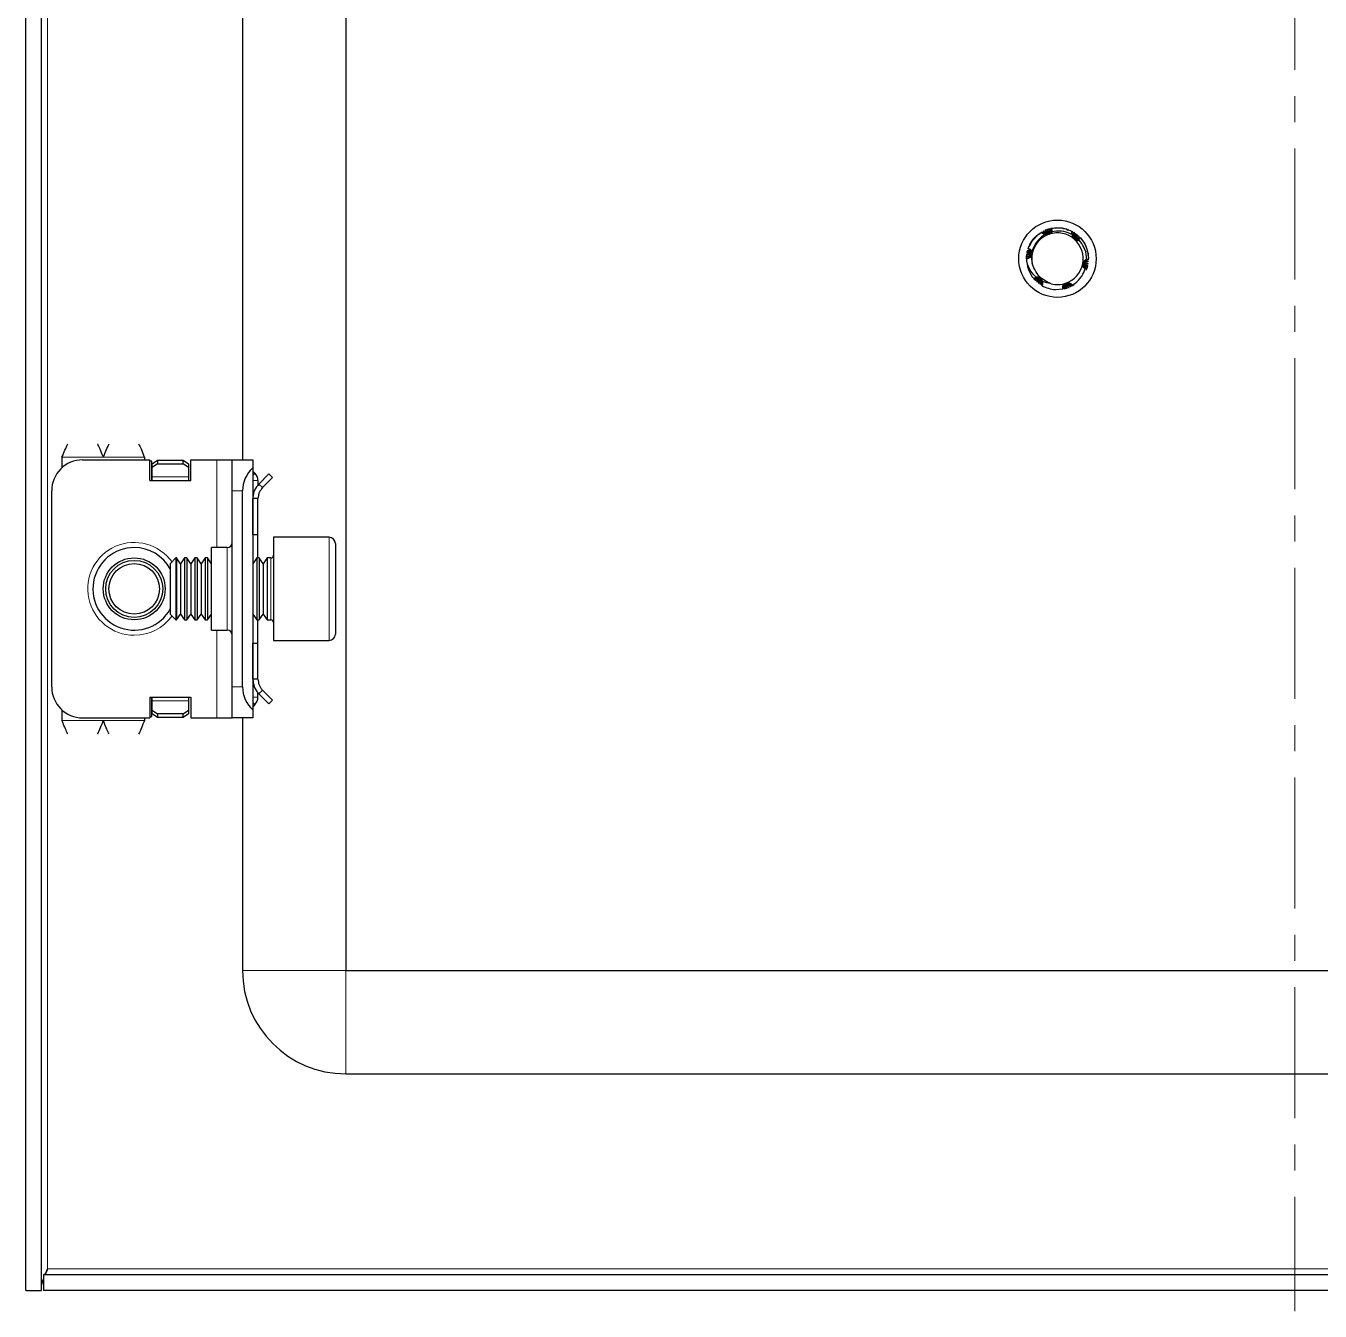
# Model space of a CAD drawing. Header units: millimetres. Extents: x 254 to 1192, y -979 to 1409.
# Drawn here: x 945.9 to 1071.4, y -869 to -744.4 of the extents above; entities that cross this region are included whole.
import ezdxf

# ---------------------------------------------------------------- set-up
doc = ezdxf.new("R2010")
doc.units = ezdxf.units.MM
doc.linetypes.add('CENTERX2', pattern=[20.32, 12.7, -2.54, 2.54, -2.54])
doc.layers.add('FORMAT', color=7, linetype='Continuous')

msp = doc.modelspace()

# ---------------------------------------------------------------- linework, layer by layer
at = {"color": 7, "linetype": 'Continuous', "lineweight": 25}
for p, q in [((945.93, -866.95), (945.93, 1294.05)), ((947.43, -866.95), (947.43, 1294.05)), ((976.93, 1263.05), (976.93, -835.95)), ((966.93, -111.45), (966.93, -786.45)), ((1045.33, -764.01), (1045.29, -764.02)), ((1046.47, -764), (1046.43, -763.99)), ((1046.65, -764.04), (1046.61, -764.03)), ((1043.66, -764.99), (1043.83, -764.86)), ((1043.69, -765.02), (1043.81, -764.83)), ((1046.83, -764.09), (1046.78, -764.08)), ((1046.83, -764.14), (1047.04, -764.17)), ((1047.01, -764.15), (1046.96, -764.13)), ((1047.36, -764.32), (1047.32, -764.29)), ((1047.36, -764.32), (1047.36, -764.42)), ((1047.36, -764.32), (1047.5, -764.43)), ((1047.54, -764.42), (1047.5, -764.39)), ((1047.71, -764.54), (1047.67, -764.51)), ((1047.71, -764.54), (1047.92, -764.72)), ((1047.87, -764.66), (1047.83, -764.63)), ((1048.02, -764.8), (1047.99, -764.77)), ((1048.16, -764.94), (1048.13, -764.91)), ((1042.94, -766.75), (1043, -766.44)), ((1042.96, -766.55), (1042.95, -766.6)), ((1042.99, -766.35), (1042.98, -766.39)), ((1043.04, -766.15), (1043.03, -766.2)), ((1043.09, -765.97), (1043.08, -766.01)), ((1043.15, -765.83), (1043.25, -765.65)), ((1043.16, -765.84), (1043.26, -765.65)), ((1048.74, -765.91), (1048.74, -765.9)), ((1048.8, -766.09), (1048.79, -766.05)), ((1048.85, -766.27), (1048.84, -766.22)), ((1048.89, -766.45), (1048.88, -766.41)), ((1042.94, -766.75), (1042.93, -766.8)), ((1042.93, -766.95), (1042.93, -766.95)), ((1043.64, -767.82), (1043.47, -767.41)), ((1048.85, -767.66), (1048.77, -767.89)), ((1048.79, -767.84), (1048.81, -767.8)), ((1048.85, -767.66), (1048.86, -767.61)), ((1048.89, -767.46), (1048.9, -767.41)), ((1048.93, -766.84), (1048.9, -767.08)), ((1048.91, -766.64), (1048.91, -766.6)), ((1048.92, -767.25), (1048.92, -767.2)), ((1048.93, -766.84), (1048.93, -766.79)), ((1048.93, -767.04), (1048.93, -766.99)), ((1043.77, -769.03), (1043.65, -768.9)), ((1043.66, -768.91), (1043.67, -768.93)), ((1043.77, -769.03), (1043.8, -769.07)), ((1043.91, -769.17), (1043.95, -769.2)), ((1044.07, -769.3), (1044.11, -769.33)), ((1044.24, -769.43), (1044.28, -769.45)), ((1045.73, -769.94), (1046.48, -769.88)), ((1046.62, -769.87), (1046.67, -769.86)), ((1046.81, -769.82), (1046.86, -769.8)), ((1047, -769.75), (1047.05, -769.73)), ((1047.38, -769.58), (1047.15, -769.66)), ((1047.19, -769.67), (1047.24, -769.65)), ((1047.55, -769.47), (1047.35, -769.59)), ((1047.37, -769.51), (1047.42, -769.55)), ((1047.38, -769.58), (1047.42, -769.55)), ((949.43, -786.2), (949.43, -787.22)), ((951.43, -786.45), (957.93, -786.45)), ((957.43, -786.2), (957.43, -786.45)), ((957.93, -788.45), (957.93, -786.45)), ((958.13, -786.57), (957.93, -786.57)), ((958.13, -788.45), (958.13, -786.57)), ((958.18, -786.83), (958.68, -786.48)), ((958.68, -786.48), (958.68, -786.83)), ((958.68, -786.48), (961.18, -786.48)), ((961.18, -786.83), (961.18, -786.48)), ((961.18, -786.48), (961.68, -786.83)), ((961.93, -788.45), (961.93, -786.45)), ((961.93, -786.45), (964.43, -786.45)), ((964.43, -786.45), (965.93, -786.45)), ((965.93, -786.45), (967.93, -786.45)), ((965.93, -789.45), (965.93, -786.45)), ((967.93, -786.45), (967.93, -787.22)), ((958.68, -786.83), (958.18, -787.18)), ((958.18, -787.18), (958.18, -786.83)), ((958.18, -788.1), (958.18, -787.18)), ((958.68, -786.83), (961.18, -786.83)), ((961.68, -787.18), (961.18, -786.83)), ((961.68, -786.83), (961.68, -787.18)), ((961.68, -787.18), (961.68, -788.1)), ((967.93, -787.22), (967.93, -810.69)), ((967.93, -787.54), (968.14, -787.74)), ((968.52, -788.79), (969.49, -787.81)), ((969.49, -787.81), (969.84, -788.17)), ((957.93, -788.45), (961.93, -788.45)), ((958.18, -788.45), (958.18, -788.1)), ((961.68, -788.1), (961.68, -788.45)), ((968.43, -788.45), (968.43, -788.91)), ((968.87, -789.14), (968.52, -788.79)), ((968.87, -789.14), (969.84, -788.17)), ((948.43, -808.45), (948.43, -789.45)), ((965.93, -808.45), (965.93, -789.45)), ((966.93, -808.45), (966.93, -789.45)), ((968.43, -790.2), (967.93, -790.2)), ((967.93, -793.7), (967.93, -790.2)), ((968.43, -793.7), (968.43, -790.2)), ((968.43, -793.7), (967.93, -793.7)), ((968.43, -795.95), (968.43, -793.7)), ((975.33, -793.95), (969.93, -793.95)), ((969.93, -793.95), (969.93, -803.95)), ((965.43, -794.95), (963.93, -794.95)), ((963.93, -802.95), (963.93, -794.95)), ((975.93, -794.55), (975.93, -803.35)), ((960.48, -795.95), (959.93, -796.51)), ((959.93, -796.51), (959.93, -801.4)), ((960.54, -795.95), (960.48, -795.95)), ((960.48, -795.95), (960.48, -801.95)), ((960.93, -796.51), (960.54, -795.95)), ((960.54, -795.95), (960.54, -801.48)), ((961.32, -795.95), (960.93, -796.51)), ((960.93, -796.51), (960.93, -801.01)), ((961.54, -795.95), (961.32, -795.95)), ((961.32, -795.95), (961.32, -801.48)), ((961.93, -796.51), (961.54, -795.95)), ((961.54, -795.95), (961.54, -801.48)), ((962.32, -795.95), (961.93, -796.51)), ((961.93, -796.51), (961.93, -801.01)), ((962.54, -795.95), (962.32, -795.95)), ((962.32, -795.95), (962.32, -801.48)), ((962.93, -796.51), (962.54, -795.95)), ((962.54, -795.95), (962.54, -801.48)), ((963.32, -795.95), (962.93, -796.51)), ((962.93, -796.51), (962.93, -801.01)), ((963.54, -795.95), (963.32, -795.95)), ((963.32, -795.95), (963.32, -801.48)), ((963.93, -796.51), (963.54, -795.95)), ((963.54, -795.95), (963.54, -801.48)), ((968.32, -795.95), (967.93, -796.51)), ((968.54, -795.95), (968.32, -795.95)), ((968.32, -795.95), (968.32, -801.48)), ((968.93, -796.51), (968.54, -795.95)), ((968.54, -795.95), (968.54, -801.48)), ((969.32, -795.95), (968.93, -796.51)), ((968.93, -796.51), (968.93, -801.01)), ((969.68, -795.95), (969.32, -795.95)), ((969.32, -795.95), (969.32, -801.48)), ((959.93, -801.4), (960.48, -801.95)), ((960.54, -801.95), (960.93, -801.4)), ((960.54, -801.48), (960.54, -801.95)), ((960.93, -801.01), (960.93, -801.4)), ((960.93, -801.4), (961.32, -801.95)), ((961.32, -801.48), (961.32, -801.95)), ((961.54, -801.95), (961.93, -801.4)), ((961.54, -801.48), (961.54, -801.95)), ((961.93, -801.01), (961.93, -801.4)), ((961.93, -801.4), (962.32, -801.95)), ((962.32, -801.48), (962.32, -801.95)), ((962.54, -801.95), (962.93, -801.4)), ((962.54, -801.48), (962.54, -801.95)), ((962.93, -801.01), (962.93, -801.4)), ((962.93, -801.4), (963.32, -801.95)), ((963.32, -801.48), (963.32, -801.95)), ((963.54, -801.95), (963.93, -801.4)), ((963.54, -801.48), (963.54, -801.95)), ((967.93, -801.4), (968.32, -801.95)), ((968.32, -801.48), (968.32, -801.95)), ((968.54, -801.95), (968.93, -801.4)), ((968.54, -801.48), (968.54, -801.95)), ((968.93, -801.01), (968.93, -801.4)), ((968.93, -801.4), (969.32, -801.95)), ((969.32, -801.48), (969.32, -801.95)), ((960.48, -801.95), (960.54, -801.95)), ((961.32, -801.95), (961.54, -801.95)), ((962.32, -801.95), (962.54, -801.95)), ((963.32, -801.95), (963.54, -801.95)), ((968.32, -801.95), (968.54, -801.95)), ((968.43, -804.2), (968.43, -801.95)), ((969.32, -801.95), (969.68, -801.95)), ((963.93, -802.95), (965.43, -802.95)), ((969.93, -803.95), (975.33, -803.95)), ((967.93, -804.2), (968.43, -804.2)), ((967.93, -807.7), (967.93, -804.2)), ((968.43, -807.7), (968.43, -804.2)), ((968.43, -807.7), (967.93, -807.7)), ((965.93, -811.45), (965.93, -808.45)), ((968.43, -809.45), (968.43, -809.06)), ((968.87, -808.76), (968.52, -809.12)), ((968.52, -809.12), (969.49, -810.09)), ((968.87, -808.76), (969.84, -809.74)), ((957.93, -809.45), (957.93, -811.45)), ((957.93, -809.45), (961.93, -809.45)), ((958.13, -811.33), (958.13, -809.45)), ((958.18, -809.8), (958.18, -809.45)), ((958.18, -810.72), (958.18, -809.8)), ((961.68, -809.45), (961.68, -809.8)), ((961.68, -809.8), (961.68, -810.72)), ((961.93, -809.45), (961.93, -811.45)), ((968.14, -810.16), (967.93, -810.37)), ((969.49, -810.09), (969.84, -809.74)), ((949.43, -810.69), (949.43, -811.7)), ((951.43, -811.45), (957.93, -811.45)), ((957.43, -811.45), (957.43, -811.7)), ((957.93, -811.33), (958.13, -811.33)), ((958.18, -810.72), (958.68, -811.07)), ((958.18, -811.07), (958.18, -810.72)), ((958.68, -811.43), (958.18, -811.07)), ((961.18, -811.07), (958.68, -811.07)), ((958.68, -811.07), (958.68, -811.43)), ((961.18, -811.43), (958.68, -811.43)), ((961.18, -811.07), (961.68, -810.72)), ((961.18, -811.43), (961.18, -811.07)), ((961.68, -811.07), (961.18, -811.43)), ((961.68, -810.72), (961.68, -811.07)), ((961.93, -811.45), (964.43, -811.45)), ((964.43, -811.45), (965.93, -811.45)), ((967.93, -811.45), (965.93, -811.45)), ((966.93, -811.45), (966.93, -835.95)), ((967.93, -810.69), (967.93, -811.45)), ((976.93, -835.95), (1160.93, -835.95)), ((976.93, -845.95), (1160.93, -845.95)), ((947.63, -865.45), (947.63, -866.95)), ((1190.23, -865.45), (947.63, -865.45)), ((947.79, -865.45), (948.03, -864.85)), ((945.93, -866.95), (947.43, -866.95)), ((1190.23, -866.95), (947.63, -866.95))]:
    msp.add_line(p, q, dxfattribs=at)
at = {"color": 8, "linetype": 'Continuous', "lineweight": 18}
for p, q in [((948.03, -864.85), (948.03, 1291.95)), ((949.43, -786.2), (953.43, -786.2)), ((953.43, -786.2), (957.43, -786.2)), ((964.43, -794.95), (964.43, -786.45)), ((967.93, -787.95), (968.14, -787.74)), ((961.68, -788.1), (958.18, -788.1)), ((967.93, -788.45), (968.43, -788.45)), ((966.93, -789.45), (965.93, -789.45)), ((975.33, -803.95), (975.33, -793.95)), ((965.43, -802.95), (965.43, -794.95)), ((969.68, -797.33), (969.68, -795.95)), ((969.68, -801.95), (969.68, -797.33)), ((964.43, -811.45), (964.43, -802.95)), ((965.93, -808.45), (966.93, -808.45)), ((958.18, -809.8), (961.68, -809.8)), ((967.93, -809.45), (968.43, -809.45)), ((967.93, -809.95), (968.14, -810.16)), ((949.43, -811.7), (953.43, -811.7)), ((957.43, -811.7), (953.43, -811.7)), ((976.93, -835.95), (966.93, -835.95)), ((976.93, -835.95), (976.93, -845.95)), ((1189.83, -864.85), (948.03, -864.85))]:
    msp.add_line(p, q, dxfattribs=at)
at = {"color": 7, "linetype": 'Continuous', "lineweight": 25}
for centre, radius in [((1045.93, -766.95), 3.75), ((956.43, -798.95), 3), ((956.43, -798.95), 2.76), ((956.43, -798.95), 2.45)]:
    msp.add_circle(centre, radius, dxfattribs=at)
for centre, radius, start, end in [((1045.93, -766.95), 2.5, 108.5944, 168.5944), ((1045.93, -766.95), 2.5, 48.5944, 108.5944), ((1045.93, -766.95), 2.5, 348.5944, 48.5944), ((1045.93, -766.95), 2.5, 168.5944, 190.5165), ((1045.93, -766.95), 3, 180, 220.7437), ((1045.93, -766.95), 2.5, 288.5944, 348.5944), ((1045.93, -766.95), 3, 239.9286, 266.2193), ((1045.93, -766.95), 2.5, 255.8881, 288.5944), ((951.43, -789.45), 3, 90, 180), ((969.93, -789.45), 3, 131.8103, 180), ((967.43, -788.45), 1, 0, 45), ((975.33, -794.55), 0.6, 0, 90), ((956.43, -798.95), 4, 90, 331.045), ((956.43, -798.95), 4, 28.955, 90), ((965.43, -794.45), 0.5, 270, 0), ((969.68, -795.7), 0.25, 270, 0), ((969.68, -802.2), 0.25, 360, 90), ((965.43, -803.45), 0.5, 0, 90), ((975.33, -803.35), 0.6, 270, 360), ((951.43, -808.45), 3, 180, 270), ((969.93, -808.45), 3, 180, 228.1897), ((967.43, -809.45), 1, 315, 360), ((976.93, -835.95), 10, 180, 270)]:
    msp.add_arc(centre, radius, start, end, dxfattribs=at)
at = {"color": 8, "linetype": 'Continuous', "lineweight": 18}
for start, end in [(35.4622, 270), (270, 324.5378)]:
    msp.add_arc((956.43, -798.95), 4.5, start, end, dxfattribs=at)
at = {"color": 7, "linetype": 'Continuous', "lineweight": 25}
for points, knots in [([(1045.22, -764.51), (1045.22, -764.51), (1045.25, -764.47), (1045.29, -764.39), (1045.31, -764.27), (1045.32, -764.18), (1045.31, -764.1), (1045.29, -764.05), (1045.29, -764.02)], [0, 0, 0, 0, 0.001313, 0.309582, 0.493731, 0.677835, 0.837663, 1, 1, 1, 1]), ([(1045.33, -764.01), (1045.34, -764.04), (1045.37, -764.09), (1045.38, -764.18), (1045.38, -764.26), (1045.37, -764.33), (1045.34, -764.42), (1045.29, -764.48), (1045.26, -764.52)], [0, 0, 0, 0, 0.162579, 0.32416, 0.478216, 0.623372, 0.759205, 1, 1, 1, 1]), ([(1045.29, -764.03), (1045.31, -764.02), (1045.43, -763.98), (1045.56, -763.97), (1045.66, -763.96)], [0, 0, 0, 0, 0.169871, 1, 1, 1, 1]), ([(1045.33, -764.01), (1045.36, -764.01), (1045.68, -763.94), (1046.32, -763.93), (1046.98, -764.12), (1047.31, -764.29), (1047.38, -764.32)], [0, 0, 0, 0, 0.044285, 0.46488, 0.894202, 1, 1, 1, 1]), ([(1045.76, -763.98), (1045.83, -763.97), (1046, -763.94), (1046.17, -763.96), (1046.27, -763.97)], [0, 0, 0, 0, 0.399625, 1, 1, 1, 1]), ([(1046.45, -764.01), (1046.49, -764.02), (1046.64, -764.02), (1046.77, -764.07), (1046.86, -764.1)], [0, 0, 0, 0, 0.3173854, 1, 1, 1, 1]), ([(1043.09, -765.97), (1043.3, -765.55), (1043.62, -764.9), (1044.21, -764.5), (1044.41, -764.37)], [0, 0, 0, 0, 0.657042, 1, 1, 1, 1]), ([(1043.3, -765.56), (1043.33, -765.49), (1043.41, -765.28), (1043.57, -765.12), (1043.68, -765.02)], [0, 0, 0, 0, 0.333789, 1, 1, 1, 1]), ([(1043.38, -765.43), (1043.4, -765.38), (1043.5, -765.08), (1043.75, -764.87), (1043.95, -764.7)], [0, 0, 0, 0, 0.171865, 1, 1, 1, 1]), ([(1044.77, -764.59), (1044.71, -764.63), (1044.38, -764.81), (1043.89, -765.28), (1043.58, -765.86), (1043.49, -766.2), (1043.48, -766.26)], [0, 0, 0, 0, 0.104785, 0.513079, 0.918136, 1, 1, 1, 1]), ([(1043.66, -764.99), (1043.66, -764.99), (1043.64, -765.01), (1043.63, -765.03), (1043.62, -765.04)], [0, 0, 0, 0, 0.296796, 1, 1, 1, 1]), ([(1043.79, -764.85), (1043.78, -764.86), (1043.77, -764.87), (1043.76, -764.88), (1043.76, -764.88)], [0, 0, 0, 0, 0.4842322, 1, 1, 1, 1]), ([(1043.92, -764.72), (1043.92, -764.73), (1043.91, -764.74), (1043.9, -764.75), (1043.89, -764.75)], [0, 0, 0, 0, 0.485158, 1, 1, 1, 1]), ([(1044.07, -764.6), (1044.06, -764.6), (1044.05, -764.61), (1044.04, -764.62), (1044.03, -764.63)], [0, 0, 0, 0, 0.484546, 1, 1, 1, 1]), ([(1044.22, -764.48), (1044.22, -764.49), (1044.2, -764.5), (1044.19, -764.51), (1044.19, -764.51)], [0, 0, 0, 0, 0.482687, 1, 1, 1, 1]), ([(1044.22, -764.48), (1044.24, -764.48), (1044.28, -764.44), (1044.34, -764.42), (1044.38, -764.4)], [0, 0, 0, 0, 0.230751, 1, 1, 1, 1]), ([(1044.39, -764.37), (1044.39, -764.38), (1044.37, -764.39), (1044.36, -764.4), (1044.35, -764.4)], [0, 0, 0, 0, 0.480194, 1, 1, 1, 1]), ([(1044.39, -764.37), (1044.42, -764.39), (1044.48, -764.43), (1044.56, -764.5), (1044.59, -764.55), (1044.61, -764.57)], [0, 0, 0, 0, 0.362858, 0.693435, 1, 1, 1, 1]), ([(1044.75, -764.64), (1044.74, -764.63), (1044.7, -764.62), (1044.63, -764.59), (1044.56, -764.54), (1044.47, -764.47), (1044.43, -764.41), (1044.41, -764.37)], [0, 0, 0, 0, 0.084477, 0.253367, 0.470159, 0.686909, 1, 1, 1, 1]), ([(1044.57, -764.28), (1044.57, -764.28), (1044.55, -764.29), (1044.54, -764.29), (1044.53, -764.3)], [0, 0, 0, 0, 0.477867, 1, 1, 1, 1]), ([(1044.69, -764.58), (1044.68, -764.56), (1044.67, -764.51), (1044.64, -764.44), (1044.59, -764.36), (1044.55, -764.32), (1044.53, -764.3)], [0, 0, 0, 0, 0.1541827, 0.4625673, 0.7280914, 1, 1, 1, 1]), ([(1044.57, -764.28), (1044.6, -764.3), (1044.66, -764.34), (1044.72, -764.41), (1044.77, -764.49), (1044.8, -764.55), (1044.8, -764.59), (1044.8, -764.6)], [0, 0, 0, 0, 0.260762, 0.494805, 0.723794, 0.94279, 1, 1, 1, 1]), ([(1044.76, -764.19), (1044.75, -764.19), (1044.74, -764.2), (1044.72, -764.2), (1044.71, -764.21)], [0, 0, 0, 0, 0.4764859, 1, 1, 1, 1]), ([(1044.85, -764.6), (1044.85, -764.59), (1044.86, -764.53), (1044.84, -764.45), (1044.81, -764.36), (1044.77, -764.28), (1044.73, -764.23), (1044.71, -764.21)], [0, 0, 0, 0, 0.114393, 0.350182, 0.585971, 0.790611, 1, 1, 1, 1]), ([(1044.76, -764.19), (1044.78, -764.18), (1044.84, -764.15), (1044.91, -764.14), (1044.95, -764.13)], [0, 0, 0, 0, 0.3010252, 1, 1, 1, 1]), ([(1044.76, -764.19), (1044.79, -764.21), (1044.84, -764.26), (1044.9, -764.34), (1044.94, -764.42), (1044.95, -764.5), (1044.96, -764.57), (1044.95, -764.6), (1044.95, -764.61)], [0, 0, 0, 0, 0.218347, 0.41099, 0.598711, 0.777744, 0.945667, 1, 1, 1, 1]), ([(1045.13, -764.58), (1045.12, -764.59), (1045.07, -764.6), (1044.99, -764.61), (1044.9, -764.61), (1044.82, -764.6), (1044.78, -764.59), (1044.77, -764.59)], [0, 0, 0, 0, 0.099011, 0.388276, 0.61301, 0.895384, 1, 1, 1, 1]), ([(1044.95, -764.11), (1044.95, -764.12), (1044.93, -764.12), (1044.91, -764.13), (1044.91, -764.13)], [0, 0, 0, 0, 0.4765794, 1, 1, 1, 1]), ([(1044.98, -764.61), (1044.98, -764.61), (1045, -764.57), (1045, -764.5), (1045.01, -764.4), (1044.99, -764.3), (1044.96, -764.21), (1044.92, -764.16), (1044.91, -764.13)], [0, 0, 0, 0, 0.019058, 0.219488, 0.419831, 0.620151, 0.807785, 1, 1, 1, 1]), ([(1044.95, -764.11), (1044.98, -764.14), (1045.02, -764.19), (1045.07, -764.28), (1045.09, -764.36), (1045.1, -764.44), (1045.1, -764.51), (1045.09, -764.55), (1045.08, -764.57)], [0, 0, 0, 0, 0.213002, 0.396975, 0.575181, 0.744364, 0.902779, 1, 1, 1, 1]), ([(1045.15, -764.06), (1045.14, -764.06), (1045.12, -764.06), (1045.11, -764.07), (1045.1, -764.07)], [0, 0, 0, 0, 0.4789775, 1, 1, 1, 1]), ([(1045.11, -764.57), (1045.12, -764.54), (1045.14, -764.49), (1045.16, -764.4), (1045.16, -764.31), (1045.15, -764.2), (1045.12, -764.12), (1045.1, -764.07)], [0, 0, 0, 0, 0.147065, 0.321231, 0.495346, 0.669443, 1, 1, 1, 1]), ([(1045.4, -764.35), (1045.39, -764.36), (1045.37, -764.41), (1045.31, -764.49), (1045.22, -764.55), (1045.16, -764.57), (1045.13, -764.58)], [0, 0, 0, 0, 0.153621, 0.528305, 0.811762, 1, 1, 1, 1]), ([(1045.15, -764.06), (1045.17, -764.09), (1045.2, -764.14), (1045.23, -764.23), (1045.24, -764.31), (1045.24, -764.39), (1045.22, -764.47), (1045.2, -764.52), (1045.18, -764.56), (1045.17, -764.57)], [0, 0, 0, 0, 0.195461, 0.359649, 0.517607, 0.666788, 0.806268, 0.936243, 1, 1, 1, 1]), ([(1045.25, -764.52), (1045.28, -764.5), (1045.33, -764.46), (1045.37, -764.4), (1045.39, -764.36), (1045.4, -764.35)], [0, 0, 0, 0, 0.41332, 0.833507, 1, 1, 1, 1]), ([(1047.38, -764.63), (1047.31, -764.6), (1046.98, -764.42), (1046.32, -764.24), (1045.69, -764.28), (1045.4, -764.35), (1045.4, -764.35)], [0, 0, 0, 0, 0.102158, 0.551599, 0.99962, 1, 1, 1, 1]), ([(1047.3, -764.61), (1047.3, -764.6), (1047.3, -764.57), (1047.3, -764.5), (1047.33, -764.41), (1047.36, -764.35), (1047.38, -764.32)], [0, 0, 0, 0, 0.058255, 0.305509, 0.64716, 1, 1, 1, 1]), ([(1047.38, -764.63), (1047.4, -764.61), (1047.44, -764.56), (1047.48, -764.48), (1047.49, -764.42), (1047.5, -764.39)], [0, 0, 0, 0, 0.351509, 0.671861, 1, 1, 1, 1]), ([(1047.58, -765.08), (1047.57, -765.07), (1047.54, -765.03), (1047.49, -764.97), (1047.44, -764.89), (1047.4, -764.8), (1047.38, -764.71), (1047.38, -764.66), (1047.38, -764.63)], [0, 0, 0, 0, 0.066273, 0.267344, 0.423096, 0.618734, 0.814089, 1, 1, 1, 1]), ([(1047.54, -764.42), (1047.54, -764.46), (1047.53, -764.52), (1047.5, -764.62), (1047.46, -764.7), (1047.42, -764.75), (1047.4, -764.77), (1047.4, -764.77)], [0, 0, 0, 0, 0.275174, 0.5228455, 0.7652252, 0.9970202, 1, 1, 1, 1]), ([(1047.41, -764.82), (1047.42, -764.81), (1047.47, -764.79), (1047.53, -764.74), (1047.59, -764.67), (1047.64, -764.59), (1047.66, -764.53), (1047.67, -764.51)], [0, 0, 0, 0, 0.0849649, 0.3293377, 0.5737157, 0.7844106, 1, 1, 1, 1]), ([(1047.71, -764.54), (1047.7, -764.57), (1047.69, -764.64), (1047.65, -764.73), (1047.6, -764.81), (1047.54, -764.86), (1047.49, -764.9), (1047.46, -764.91), (1047.46, -764.92)], [0, 0, 0, 0, 0.222831, 0.420099, 0.612409, 0.79585, 0.967895, 1, 1, 1, 1]), ([(1047.47, -764.94), (1047.47, -764.94), (1047.51, -764.94), (1047.57, -764.91), (1047.66, -764.85), (1047.73, -764.79), (1047.79, -764.72), (1047.82, -764.66), (1047.83, -764.63)], [0, 0, 0, 0, 0.002693, 0.20821, 0.413641, 0.619057, 0.807274, 1, 1, 1, 1]), ([(1047.87, -764.66), (1047.86, -764.7), (1047.84, -764.76), (1047.79, -764.85), (1047.74, -764.91), (1047.67, -764.96), (1047.61, -765), (1047.57, -765), (1047.56, -765.01)], [0, 0, 0, 0, 0.219212, 0.409339, 0.593597, 0.768568, 0.932394, 1, 1, 1, 1]), ([(1047.57, -765.03), (1047.61, -765.02), (1047.67, -765.01), (1047.76, -764.97), (1047.85, -764.92), (1047.93, -764.85), (1047.97, -764.8), (1047.99, -764.77)], [0, 0, 0, 0, 0.190996, 0.383798, 0.576553, 0.78528, 1, 1, 1, 1]), ([(1048.03, -765.16), (1048.03, -765.16), (1048, -765.17), (1047.95, -765.19), (1047.86, -765.2), (1047.75, -765.18), (1047.65, -765.13), (1047.6, -765.09), (1047.58, -765.08)], [0, 0, 0, 0, 0.045866, 0.230744, 0.387461, 0.658246, 0.861978, 1, 1, 1, 1]), ([(1048.02, -764.8), (1048.01, -764.83), (1047.98, -764.89), (1047.92, -764.97), (1047.85, -765.02), (1047.78, -765.06), (1047.71, -765.09), (1047.67, -765.09), (1047.64, -765.09)], [0, 0, 0, 0, 0.211659, 0.390361, 0.562352, 0.724819, 0.876696, 1, 1, 1, 1]), ([(1047.66, -765.11), (1047.67, -765.11), (1047.74, -765.11), (1047.84, -765.09), (1047.95, -765.05), (1048.04, -764.99), (1048.09, -764.94), (1048.13, -764.91)], [0, 0, 0, 0, 0.046579, 0.362688, 0.551736, 0.740753, 1, 1, 1, 1]), ([(1047.67, -765.14), (1047.7, -765.15), (1047.76, -765.17), (1047.85, -765.18), (1047.94, -765.18), (1048, -765.16), (1048.03, -765.16)], [0, 0, 0, 0, 0.251795, 0.502165, 0.752314, 1, 1, 1, 1]), ([(1048.16, -764.94), (1048.14, -764.96), (1048.11, -765.01), (1048.04, -765.07), (1047.97, -765.12), (1047.9, -765.14), (1047.83, -765.16), (1047.76, -765.16), (1047.72, -765.15), (1047.71, -765.15)], [0, 0, 0, 0, 0.169226, 0.337427, 0.497935, 0.649179, 0.790582, 0.922688, 1, 1, 1, 1]), ([(1048.77, -766.99), (1048.76, -766.92), (1048.75, -766.52), (1048.57, -765.85), (1048.2, -765.38), (1048.03, -765.16)], [0, 0, 0, 0, 0.108003, 0.585763, 1, 1, 1, 1]), ([(1048.16, -764.94), (1048.28, -765.09), (1048.56, -765.44), (1048.85, -766.1), (1048.9, -766.61), (1048.93, -766.86)], [0, 0, 0, 0, 0.274163, 0.639603, 1, 1, 1, 1]), ([(1048.24, -765.07), (1048.28, -765.11), (1048.42, -765.24), (1048.51, -765.42), (1048.58, -765.54)], [0, 0, 0, 0, 0.288707, 1, 1, 1, 1]), ([(1042.96, -766.55), (1042.99, -766.54), (1043.06, -766.52), (1043.15, -766.51), (1043.24, -766.52), (1043.32, -766.54), (1043.39, -766.57), (1043.42, -766.6), (1043.43, -766.61)], [0, 0, 0, 0, 0.214065, 0.402363, 0.585629, 0.760234, 0.923894, 1, 1, 1, 1]), ([(1043.45, -766.6), (1043.44, -766.59), (1043.41, -766.55), (1043.35, -766.5), (1043.26, -766.45), (1043.17, -766.41), (1043.08, -766.39), (1043.01, -766.39), (1042.98, -766.39)], [0, 0, 0, 0, 0.069872, 0.258455, 0.446951, 0.635422, 0.81547, 1, 1, 1, 1]), ([(1042.99, -766.35), (1043, -766.29), (1043.01, -766.21), (1043.05, -766.14), (1043.06, -766.12)], [0, 0, 0, 0, 0.657988, 1, 1, 1, 1]), ([(1042.99, -766.35), (1043.03, -766.34), (1043.09, -766.33), (1043.19, -766.33), (1043.27, -766.35), (1043.35, -766.39), (1043.41, -766.43), (1043.44, -766.47), (1043.45, -766.48)], [0, 0, 0, 0, 0.208898, 0.388587, 0.562428, 0.727295, 0.881578, 1, 1, 1, 1]), ([(1043.46, -766.45), (1043.44, -766.43), (1043.41, -766.39), (1043.35, -766.33), (1043.28, -766.28), (1043.2, -766.24), (1043.11, -766.21), (1043.06, -766.2), (1043.03, -766.2)], [0, 0, 0, 0, 0.137266, 0.30795, 0.478578, 0.649185, 0.822833, 1, 1, 1, 1]), ([(1043.04, -766.15), (1043.07, -766.15), (1043.13, -766.15), (1043.22, -766.16), (1043.3, -766.19), (1043.36, -766.24), (1043.42, -766.29), (1043.46, -766.34), (1043.48, -766.38), (1043.49, -766.4)], [0, 0, 0, 0, 0.165667, 0.330522, 0.488809, 0.638525, 0.778629, 0.909213, 1, 1, 1, 1]), ([(1043.46, -766.31), (1043.45, -766.3), (1043.43, -766.26), (1043.38, -766.19), (1043.31, -766.12), (1043.23, -766.07), (1043.16, -766.03), (1043.11, -766.02), (1043.08, -766.01)], [0, 0, 0, 0, 0.076151, 0.276704, 0.47712, 0.677473, 0.837574, 1, 1, 1, 1]), ([(1043.09, -765.97), (1043.12, -765.97), (1043.18, -765.98), (1043.26, -766.01), (1043.33, -766.05), (1043.39, -766.11), (1043.43, -766.17), (1043.46, -766.23), (1043.49, -766.28), (1043.49, -766.32), (1043.49, -766.33)], [0, 0, 0, 0, 0.1540267, 0.3070949, 0.4528616, 0.5901228, 0.718565, 0.8388555, 0.9524699, 1, 1, 1, 1]), ([(1043.17, -765.84), (1043.18, -765.78), (1043.21, -765.65), (1043.28, -765.54), (1043.31, -765.48)], [0, 0, 0, 0, 0.4624819, 1, 1, 1, 1]), ([(1043.48, -766.46), (1043.48, -766.47), (1043.47, -766.51), (1043.45, -766.57), (1043.43, -766.61), (1043.42, -766.62)], [0, 0, 0, 0, 0.157682, 0.80304, 1, 1, 1, 1]), ([(1043.48, -766.26), (1043.49, -766.3), (1043.49, -766.36), (1043.48, -766.43), (1043.48, -766.46)], [0, 0, 0, 0, 0.544473, 1, 1, 1, 1]), ([(1048.62, -765.65), (1048.64, -765.68), (1048.73, -765.82), (1048.77, -765.98), (1048.81, -766.11)], [0, 0, 0, 0, 0.192577, 1, 1, 1, 1]), ([(1048.82, -766.21), (1048.84, -766.25), (1048.9, -766.4), (1048.91, -766.56), (1048.92, -766.68)], [0, 0, 0, 0, 0.28291, 1, 1, 1, 1]), ([(1043.42, -766.66), (1043.41, -766.68), (1043.4, -766.71), (1043.36, -766.76), (1043.3, -766.81), (1043.24, -766.86), (1043.16, -766.91), (1043.08, -766.93), (1043, -766.95), (1042.95, -766.95), (1042.93, -766.95)], [0, 0, 0, 0, 0.060221, 0.18113, 0.301988, 0.42281, 0.589437, 0.75603, 0.87711, 1, 1, 1, 1]), ([(1042.93, -766.96), (1042.93, -766.91), (1042.93, -766.83), (1042.94, -766.76), (1042.95, -766.73)], [0, 0, 0, 0, 0.659859, 1, 1, 1, 1]), ([(1043.29, -766.82), (1043.26, -766.81), (1043.2, -766.79), (1043.11, -766.78), (1043.02, -766.78), (1042.96, -766.8), (1042.93, -766.8)], [0, 0, 0, 0, 0.237597, 0.516729, 0.755527, 1, 1, 1, 1]), ([(1042.93, -766.96), (1042.96, -766.94), (1043.02, -766.91), (1043.12, -766.88), (1043.18, -766.88), (1043.2, -766.88)], [0, 0, 0, 0, 0.371226, 0.708872, 1, 1, 1, 1]), ([(1043.86, -768.73), (1043.84, -768.71), (1043.59, -768.49), (1043.24, -768.03), (1043, -767.42), (1042.95, -767.07), (1042.93, -766.95)], [0, 0, 0, 0, 0.050685, 0.485619, 0.826643, 1, 1, 1, 1]), ([(1042.94, -766.75), (1042.97, -766.74), (1043.03, -766.71), (1043.13, -766.69), (1043.22, -766.69), (1043.3, -766.71), (1043.35, -766.73), (1043.37, -766.74)], [0, 0, 0, 0, 0.235039, 0.445532, 0.651268, 0.847853, 1, 1, 1, 1]), ([(1043.39, -766.71), (1043.37, -766.69), (1043.32, -766.65), (1043.23, -766.61), (1043.13, -766.59), (1043.04, -766.58), (1042.98, -766.59), (1042.95, -766.6)], [0, 0, 0, 0, 0.189173, 0.404697, 0.62022, 0.807935, 1, 1, 1, 1]), ([(1043.42, -766.62), (1043.41, -766.73), (1043.4, -766.99), (1043.44, -767.25), (1043.47, -767.41)], [0, 0, 0, 0, 0.408521, 1, 1, 1, 1]), ([(1048.36, -767.52), (1048.37, -767.55), (1048.38, -767.61), (1048.42, -767.7), (1048.47, -767.77), (1048.53, -767.84), (1048.58, -767.89), (1048.62, -767.91), (1048.63, -767.92)], [0, 0, 0, 0, 0.182737, 0.363423, 0.543947, 0.724373, 0.904747, 1, 1, 1, 1]), ([(1048.63, -767.92), (1048.63, -767.92), (1048.6, -767.91), (1048.54, -767.88), (1048.48, -767.83), (1048.44, -767.78), (1048.4, -767.7), (1048.37, -767.6), (1048.37, -767.5), (1048.38, -767.45), (1048.38, -767.45)], [0, 0, 0, 0, 0.022761, 0.192243, 0.346896, 0.477535, 0.588677, 0.783334, 0.968624, 1, 1, 1, 1]), ([(1048.79, -767.84), (1048.76, -767.84), (1048.71, -767.84), (1048.62, -767.82), (1048.55, -767.78), (1048.48, -767.73), (1048.43, -767.68), (1048.4, -767.61), (1048.37, -767.57), (1048.37, -767.54), (1048.37, -767.54)], [0, 0, 0, 0, 0.159812, 0.318711, 0.470648, 0.614013, 0.748131, 0.873387, 0.991083, 1, 1, 1, 1]), ([(1048.38, -767.45), (1048.39, -767.42), (1048.41, -767.34), (1048.46, -767.24), (1048.53, -767.15), (1048.6, -767.09), (1048.67, -767.04), (1048.72, -767.01), (1048.76, -766.99), (1048.77, -766.99)], [0, 0, 0, 0, 0.125166, 0.336769, 0.488675, 0.640371, 0.791962, 0.943503, 1, 1, 1, 1]), ([(1048.85, -767.66), (1048.81, -767.66), (1048.74, -767.67), (1048.65, -767.65), (1048.57, -767.63), (1048.5, -767.59), (1048.44, -767.54), (1048.41, -767.5), (1048.39, -767.48)], [0, 0, 0, 0, 0.207037, 0.38272, 0.55212, 0.712365, 0.86221, 1, 1, 1, 1]), ([(1048.39, -767.49), (1048.4, -767.51), (1048.42, -767.55), (1048.48, -767.62), (1048.55, -767.69), (1048.63, -767.74), (1048.72, -767.78), (1048.78, -767.79), (1048.81, -767.8)], [0, 0, 0, 0, 0.112687, 0.266978, 0.464332, 0.661607, 0.829157, 1, 1, 1, 1]), ([(1048.89, -767.46), (1048.85, -767.47), (1048.79, -767.48), (1048.69, -767.48), (1048.6, -767.47), (1048.52, -767.44), (1048.46, -767.4), (1048.42, -767.37), (1048.41, -767.35)], [0, 0, 0, 0, 0.205811, 0.38496, 0.558827, 0.724121, 0.878934, 1, 1, 1, 1]), ([(1048.42, -767.4), (1048.45, -767.42), (1048.49, -767.47), (1048.57, -767.53), (1048.66, -767.57), (1048.75, -767.6), (1048.82, -767.61), (1048.86, -767.61)], [0, 0, 0, 0, 0.183111, 0.381533, 0.579913, 0.787111, 1, 1, 1, 1]), ([(1048.45, -767.27), (1048.48, -767.29), (1048.53, -767.33), (1048.62, -767.37), (1048.71, -767.4), (1048.8, -767.42), (1048.86, -767.41), (1048.9, -767.41)], [0, 0, 0, 0, 0.19243, 0.403622, 0.614801, 0.805152, 1, 1, 1, 1]), ([(1048.92, -767.25), (1048.88, -767.26), (1048.82, -767.29), (1048.72, -767.3), (1048.63, -767.3), (1048.55, -767.28), (1048.49, -767.26), (1048.47, -767.24), (1048.47, -767.24)], [0, 0, 0, 0, 0.2279084, 0.430276, 0.6277069, 0.8161337, 0.9928401, 1, 1, 1, 1]), ([(1048.53, -767.15), (1048.54, -767.15), (1048.58, -767.18), (1048.65, -767.2), (1048.74, -767.22), (1048.83, -767.22), (1048.89, -767.21), (1048.92, -767.2)], [0, 0, 0, 0, 0.050156, 0.304513, 0.55888, 0.776903, 1, 1, 1, 1]), ([(1048.93, -767.04), (1048.9, -767.06), (1048.83, -767.09), (1048.74, -767.11), (1048.65, -767.12), (1048.6, -767.11), (1048.58, -767.11)], [0, 0, 0, 0, 0.293779, 0.558982, 0.818494, 1, 1, 1, 1]), ([(1048.8, -767.78), (1048.8, -767.81), (1048.78, -767.92), (1048.73, -768.02), (1048.69, -768.1)], [0, 0, 0, 0, 0.218168, 1, 1, 1, 1]), ([(1048.7, -767.02), (1048.72, -767.02), (1048.77, -767.03), (1048.85, -767.02), (1048.9, -767), (1048.93, -766.99)], [0, 0, 0, 0, 0.236131, 0.613435, 1, 1, 1, 1]), ([(1044.92, -769.18), (1044.85, -769.15), (1044.53, -768.99), (1044.02, -768.57), (1043.77, -768.07), (1043.64, -767.82)], [0, 0, 0, 0, 0.130652, 0.560007, 1, 1, 1, 1]), ([(1043.66, -768.91), (1043.67, -768.89), (1043.71, -768.84), (1043.77, -768.78), (1043.82, -768.75), (1043.86, -768.74), (1043.86, -768.73)], [0, 0, 0, 0, 0.315056, 0.630194, 0.945514, 1, 1, 1, 1]), ([(1044.22, -768.78), (1044.19, -768.77), (1044.13, -768.76), (1044.05, -768.76), (1043.97, -768.77), (1043.89, -768.79), (1043.78, -768.84), (1043.71, -768.89), (1043.67, -768.93)], [0, 0, 0, 0, 0.149407, 0.278563, 0.407661, 0.536722, 0.727045, 1, 1, 1, 1]), ([(1043.77, -769.03), (1043.78, -769.01), (1043.81, -768.95), (1043.87, -768.89), (1043.94, -768.84), (1044.01, -768.8), (1044.08, -768.78), (1044.16, -768.77), (1044.21, -768.78), (1044.23, -768.79)], [0, 0, 0, 0, 0.159446, 0.318034, 0.469983, 0.61348, 0.747649, 0.872856, 1, 1, 1, 1]), ([(1044.28, -768.83), (1044.28, -768.83), (1044.25, -768.83), (1044.18, -768.84), (1044.09, -768.86), (1044.01, -768.89), (1043.93, -768.93), (1043.86, -768.99), (1043.82, -769.04), (1043.8, -769.07)], [0, 0, 0, 0, 0.0182814, 0.1756388, 0.3328957, 0.4900969, 0.6472739, 0.8216323, 1, 1, 1, 1]), ([(1043.86, -768.73), (1043.88, -768.73), (1043.92, -768.72), (1044.01, -768.71), (1044.11, -768.72), (1044.2, -768.76), (1044.27, -768.81), (1044.36, -768.9), (1044.43, -769.02), (1044.45, -769.1), (1044.46, -769.14)], [0, 0, 0, 0, 0.073646, 0.169563, 0.351373, 0.438893, 0.519676, 0.682906, 0.8512, 1, 1, 1, 1]), ([(1043.91, -769.17), (1043.92, -769.14), (1043.95, -769.07), (1044, -769), (1044.06, -768.94), (1044.13, -768.89), (1044.21, -768.86), (1044.26, -768.84), (1044.29, -768.84), (1044.3, -768.84)], [0, 0, 0, 0, 0.198035, 0.367663, 0.531495, 0.686664, 0.831818, 0.981917, 1, 1, 1, 1]), ([(1044.36, -768.91), (1044.35, -768.91), (1044.31, -768.92), (1044.23, -768.94), (1044.14, -768.99), (1044.06, -769.05), (1044, -769.12), (1043.96, -769.17), (1043.95, -769.2)], [0, 0, 0, 0, 0.0505, 0.241124, 0.431653, 0.622154, 0.808692, 1, 1, 1, 1]), ([(1044.07, -769.3), (1044.08, -769.27), (1044.09, -769.2), (1044.14, -769.12), (1044.19, -769.04), (1044.25, -768.99), (1044.31, -768.95), (1044.36, -768.94), (1044.37, -768.93)], [0, 0, 0, 0, 0.209239, 0.392702, 0.571062, 0.740844, 0.899958, 1, 1, 1, 1]), ([(1044.42, -769.01), (1044.4, -769.03), (1044.34, -769.05), (1044.26, -769.11), (1044.2, -769.17), (1044.14, -769.25), (1044.12, -769.31), (1044.11, -769.33)], [0, 0, 0, 0, 0.172104, 0.391099, 0.610089, 0.802801, 1, 1, 1, 1]), ([(1044.24, -769.43), (1044.24, -769.39), (1044.25, -769.32), (1044.28, -769.23), (1044.33, -769.15), (1044.38, -769.09), (1044.42, -769.06), (1044.44, -769.05)], [0, 0, 0, 0, 0.240212, 0.454711, 0.664287, 0.864517, 1, 1, 1, 1]), ([(1047.39, -769.5), (1047.47, -769.45), (1047.81, -769.22), (1048.3, -768.72), (1048.53, -768.16), (1048.63, -767.92)], [0, 0, 0, 0, 0.128781, 0.613629, 1, 1, 1, 1]), ([(1044.47, -769.16), (1044.45, -769.18), (1044.4, -769.22), (1044.35, -769.29), (1044.3, -769.37), (1044.28, -769.43), (1044.28, -769.45)], [0, 0, 0, 0, 0.2282538, 0.5103507, 0.7523188, 1, 1, 1, 1]), ([(1044.41, -769.54), (1044.41, -769.5), (1044.41, -769.43), (1044.44, -769.34), (1044.46, -769.28), (1044.48, -769.25), (1044.48, -769.25)], [0, 0, 0, 0, 0.357139, 0.680979, 0.998183, 1, 1, 1, 1]), ([(1044.46, -769.14), (1044.47, -769.15), (1044.48, -769.2), (1044.49, -769.28), (1044.48, -769.37), (1044.47, -769.46), (1044.44, -769.52), (1044.43, -769.55)], [0, 0, 0, 0, 0.113604, 0.31095, 0.508229, 0.75166, 1, 1, 1, 1]), ([(1045.32, -769.38), (1045.04, -769.32), (1044.74, -769.27), (1044.47, -769.14), (1044.46, -769.14)], [0, 0, 0, 0, 0.965671, 1, 1, 1, 1]), ([(1045.32, -769.38), (1045.23, -769.34), (1045.09, -769.28), (1044.96, -769.21), (1044.92, -769.18)], [0, 0, 0, 0, 0.681733, 1, 1, 1, 1]), ([(1046.48, -769.88), (1046.47, -769.86), (1046.45, -769.81), (1046.43, -769.74), (1046.43, -769.65), (1046.45, -769.58), (1046.49, -769.5), (1046.55, -769.42), (1046.64, -769.35), (1046.7, -769.33), (1046.73, -769.32)], [0, 0, 0, 0, 0.098631, 0.238541, 0.378532, 0.49895, 0.601027, 0.777401, 0.9101, 1, 1, 1, 1]), ([(1046.63, -769.37), (1046.62, -769.37), (1046.59, -769.4), (1046.56, -769.46), (1046.51, -769.54), (1046.48, -769.63), (1046.47, -769.72), (1046.47, -769.81), (1046.47, -769.86), (1046.48, -769.88)], [0, 0, 0, 0, 0.036757, 0.196192, 0.355485, 0.51469, 0.719746, 0.882005, 1, 1, 1, 1]), ([(1046.62, -769.87), (1046.61, -769.84), (1046.58, -769.79), (1046.55, -769.71), (1046.54, -769.63), (1046.55, -769.55), (1046.58, -769.45), (1046.62, -769.39), (1046.65, -769.36)], [0, 0, 0, 0, 0.16279, 0.324686, 0.479688, 0.626058, 0.76302, 1, 1, 1, 1]), ([(1046.71, -769.34), (1046.7, -769.36), (1046.67, -769.41), (1046.64, -769.5), (1046.62, -769.6), (1046.62, -769.72), (1046.65, -769.81), (1046.67, -769.86)], [0, 0, 0, 0, 0.13286, 0.29106, 0.491007, 0.69089, 1, 1, 1, 1]), ([(1046.81, -769.82), (1046.79, -769.79), (1046.75, -769.74), (1046.71, -769.65), (1046.69, -769.57), (1046.69, -769.49), (1046.7, -769.41), (1046.71, -769.35), (1046.73, -769.33), (1046.74, -769.32)], [0, 0, 0, 0, 0.198483, 0.367712, 0.531083, 0.685778, 0.830503, 0.965152, 1, 1, 1, 1]), ([(1046.73, -769.32), (1046.74, -769.32), (1046.79, -769.3), (1046.87, -769.29), (1046.96, -769.29), (1047.05, -769.3), (1047.14, -769.33), (1047.22, -769.36), (1047.3, -769.41), (1047.35, -769.46), (1047.38, -769.49), (1047.39, -769.5)], [0, 0, 0, 0, 0.04296, 0.1733, 0.274263, 0.401081, 0.527716, 0.654259, 0.780759, 0.936852, 1, 1, 1, 1]), ([(1046.82, -769.3), (1046.82, -769.31), (1046.8, -769.35), (1046.78, -769.42), (1046.78, -769.52), (1046.78, -769.62), (1046.81, -769.72), (1046.84, -769.77), (1046.86, -769.8)], [0, 0, 0, 0, 0.043388, 0.23288, 0.422274, 0.611632, 0.803279, 1, 1, 1, 1]), ([(1047, -769.75), (1046.98, -769.73), (1046.93, -769.68), (1046.88, -769.6), (1046.85, -769.52), (1046.83, -769.43), (1046.83, -769.36), (1046.84, -769.31), (1046.84, -769.3)], [0, 0, 0, 0, 0.208724, 0.39105, 0.568219, 0.73683, 0.894853, 1, 1, 1, 1]), ([(1046.94, -769.29), (1046.94, -769.32), (1046.93, -769.38), (1046.94, -769.48), (1046.96, -769.58), (1047, -769.66), (1047.03, -769.71), (1047.05, -769.73)], [0, 0, 0, 0, 0.181695, 0.396783, 0.61186, 0.803681, 1, 1, 1, 1]), ([(1047.19, -769.67), (1047.17, -769.65), (1047.11, -769.61), (1047.05, -769.53), (1047.01, -769.45), (1046.98, -769.37), (1046.98, -769.32), (1046.97, -769.29)], [0, 0, 0, 0, 0.234253, 0.442787, 0.646465, 0.841043, 1, 1, 1, 1]), ([(1047.09, -769.31), (1047.09, -769.31), (1047.08, -769.35), (1047.1, -769.42), (1047.13, -769.51), (1047.18, -769.59), (1047.22, -769.63), (1047.24, -769.65)], [0, 0, 0, 0, 0.00279, 0.269575, 0.536371, 0.765499, 1, 1, 1, 1]), ([(1047.38, -769.58), (1047.35, -769.56), (1047.29, -769.52), (1047.22, -769.45), (1047.18, -769.39), (1047.16, -769.35), (1047.16, -769.34)], [0, 0, 0, 0, 0.319514, 0.608493, 0.891527, 1, 1, 1, 1]), ([(949.43, -786.2), (949.53, -785.96), (949.72, -785.47), (949.91, -785.08), (950, -784.88)], [0, 0, 0, 0, 0.502065, 1, 1, 1, 1]), ([(952.86, -784.89), (952.94, -785.05), (953.11, -785.39), (953.3, -785.88), (953.41, -786.16), (953.43, -786.2)], [0, 0, 0, 0, 0.415483, 0.917152, 1, 1, 1, 1]), ([(953.43, -786.2), (953.53, -785.96), (953.72, -785.47), (953.91, -785.08), (954, -784.88)], [0, 0, 0, 0, 0.502065, 1, 1, 1, 1]), ([(956.86, -784.89), (956.94, -785.05), (957.11, -785.39), (957.3, -785.88), (957.41, -786.16), (957.43, -786.2)], [0, 0, 0, 0, 0.415483, 0.917152, 1, 1, 1, 1]), ([(968.52, -788.79), (968.36, -788.98), (968.06, -789.35), (967.94, -789.88), (967.93, -790.16), (967.93, -790.2)], [0, 0, 0, 0, 0.461863, 0.923726, 1, 1, 1, 1]), ([(968.87, -789.14), (968.75, -789.29), (968.57, -789.52), (968.45, -789.9), (968.44, -790.1), (968.43, -790.2)], [0, 0, 0, 0, 0.485042, 0.738404, 1, 1, 1, 1]), ([(967.93, -807.7), (967.96, -807.94), (968.01, -808.43), (968.29, -808.88), (968.49, -809.09), (968.52, -809.12)], [0, 0, 0, 0, 0.461863, 0.923726, 1, 1, 1, 1]), ([(968.43, -807.7), (968.45, -807.89), (968.48, -808.18), (968.67, -808.53), (968.8, -808.68), (968.87, -808.76)], [0, 0, 0, 0, 0.485042, 0.738404, 1, 1, 1, 1]), ([(950, -813.01), (949.92, -812.86), (949.75, -812.51), (949.56, -812.02), (949.45, -811.74), (949.43, -811.7)], [0, 0, 0, 0, 0.4154826, 0.9171518, 1, 1, 1, 1]), ([(953.43, -811.7), (953.33, -811.95), (953.14, -812.43), (952.95, -812.83), (952.86, -813.02)], [0, 0, 0, 0, 0.502065, 1, 1, 1, 1]), ([(954, -813.01), (953.92, -812.86), (953.75, -812.51), (953.56, -812.02), (953.45, -811.74), (953.43, -811.7)], [0, 0, 0, 0, 0.415483, 0.917152, 1, 1, 1, 1]), ([(957.43, -811.7), (957.33, -811.95), (957.14, -812.43), (956.95, -812.83), (956.86, -813.02)], [0, 0, 0, 0, 0.5020654, 1, 1, 1, 1]), ([(947.43, -866.95), (947.44, -866.77), (947.46, -866.41), (947.55, -866.03), (947.63, -865.84), (947.63, -865.83)], [0, 0, 0, 0, 0.48755, 0.97507, 1, 1, 1, 1])]:
    msp.add_open_spline(points, degree=3, knots=knots, dxfattribs=at)
msp.add_open_spline([(948.03, -864.85), (948, -864.93), (947.93, -865.09), (947.83, -865.29), (947.73, -865.42), (947.66, -865.44), (947.63, -865.45)], degree=3, dxfattribs=at)
at = {"layer": 'FORMAT', "linetype": 'CENTERX2', "lineweight": 18}
msp.add_line((1068.93, 1296.05), (1068.93, -868.95), dxfattribs=at)

doc.saveas('drawing.dxf')
